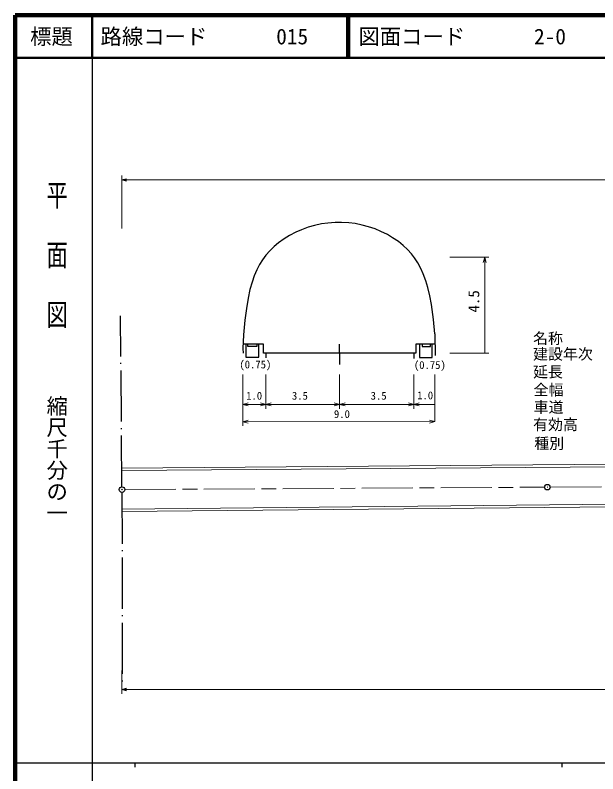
# Model space of a CAD drawing. Units: millimetres, scale not verified. Extents: x 40000 to 680000, y 20000 to 380000.
# Drawn here: x 40000 to 176469, y 202409 to 380000 of the extents above; entities that cross this region are included whole.
import ezdxf
from ezdxf.enums import TextEntityAlignment as Align

# ---------------------------------------------------------------- set-up
doc = ezdxf.new("R2010")
doc.units = ezdxf.units.MM
doc.header["$LTSCALE"] = 1000
doc.linetypes.add('CHAIN', pattern=[18.5, 12, -1.5, 3.5, -1.5])
doc.linetypes.add('LONG_DASHED_DOTTED', pattern=[15.25, 12, -1.5, 0.25, -1.5])
for name, color, linetype, lineweight in [('M-BGD', 7, 'Continuous', 25), ('M-BMK', 2, 'CHAIN', 13), ('M-BMK-LINE', 2, 'LONG_DASHED_DOTTED', 25), ('M-BMK-SRVR', 3, 'Continuous', 25), ('M-OTRS', 6, 'Continuous', 25), ('M-STR-HTXT', 7, 'Continuous', 13), ('M-STR-STR2', 1, 'Continuous', 13), ('M-TTL', 2, 'Continuous', 140), ('M-TTL-BAND', 7, 'Continuous', 25), ('M-TTL-LINE', 7, 'Continuous', 50)]:
    doc.layers.add(name, color=color, linetype=linetype, lineweight=lineweight)
doc.layers.add('M-TTL-TXT', color=7, linetype='Continuous')
doc.styles.add('@ＭＳ ゴシック', font='')
doc.styles.add('ＭＳ ゴシック', font='')
doc.styles.get('@ＭＳ ゴシック').set_extended_font_data('@MS Gothic')
doc.styles.get('ＭＳ ゴシック').set_extended_font_data('MS Gothic')

msp = doc.modelspace()

# ---------------------------------------------------------------- linework, layer by layer
at = {"layer": 'M-BGD'}
for p, q in [((108651, 330355), (107064, 329783)), ((110078, 330765), (108651, 330355)), ((111744, 331126), (110078, 330765)), ((113223, 331345), (111744, 331126)), ((114929, 331481), (113223, 331345)), ((116426, 331496), (114929, 331481)), ((118134, 331395), (116426, 331496)), ((119618, 331204), (118134, 331395)), ((121291, 330874), (119618, 331204)), ((122727, 330490), (121291, 330874)), ((124327, 329946), (122727, 330490)), ((105722, 329196), (104250, 328429)), ((107064, 329783), (105722, 329196)), ((125682, 329382), (124327, 329946)), ((127171, 328641), (125682, 329382)), ((128412, 327911), (127171, 328641)), ((103026, 327678), (101709, 326731)), ((104250, 328429), (103026, 327678)), ((129752, 326987), (128412, 327911)), ((130846, 326104), (129752, 326987)), ((100637, 325829), (99646, 324861)), ((101709, 326731), (100637, 325829)), ((131861, 325153), (130846, 326104)), ((132788, 324139), (131861, 325153)), ((98745, 323830), (97945, 322747)), ((99646, 324861), (98745, 323830)), ((133538, 323180), (132788, 324139)), ((97234, 321599), (96610, 320400)), ((97945, 322747), (97234, 321599)), ((134285, 322053), (133538, 323180)), ((135027, 320699), (134285, 322053)), ((96610, 320400), (95996, 318972)), ((135588, 319462), (135027, 320699)), ((95996, 318972), (95476, 317487)), ((136201, 317807), (135588, 319462)), ((95476, 317487), (94990, 315759)), ((136655, 316283), (136201, 317807)), ((137119, 314316), (136655, 316283)), ((94990, 315759), (94554, 313777)), ((94554, 313777), (94146, 311330)), ((137490, 312294), (137119, 314316)), ((94146, 311330), (93805, 308620)), ((137968, 308765), (137490, 312294)), ((93805, 308620), (93456, 305178)), ((138323, 305388), (137968, 308765)), ((93456, 305178), (93337, 301986)), ((138323, 305388), (138353, 300315)), ((98162, 302974), (93320, 302974)), ((93337, 301986), (93403, 300873)), ((94025, 302974), (94025, 299948)), ((94468, 302451), (94468, 302974)), ((96585, 302451), (94468, 302451)), ((96585, 302974), (96585, 302451)), ((97047, 299948), (97047, 302974)), ((98162, 300877), (98162, 302974)), ((115999, 300877), (115999, 302995)), ((138283, 302986), (133853, 302986)), ((133853, 302986), (133853, 300877)), ((134735, 302986), (134735, 299830)), ((135357, 302986), (135357, 302403)), ((135357, 302403), (137246, 302403)), ((137246, 302403), (137246, 302986)), ((137692, 299830), (137692, 302986)), ((115999, 300877), (98162, 300877)), ((98680, 300877), (98680, 299752)), ((133853, 300877), (115999, 300877)), ((115999, 300877), (115999, 298254)), ((133394, 300877), (133394, 299631)), ((94025, 299948), (97047, 299948)), ((134735, 299830), (137692, 299830))]:
    msp.add_line(p, q, dxfattribs=at)
for radius in [31.3, 25, 18.8, 12.5, 6.3]:
    msp.add_circle((65017, 268939), radius, dxfattribs=at)
for centre in [(65017, 268939), (164644, 269516)]:
    msp.add_ellipse(centre, major_axis=(0, 26.3), ratio=0.987815, dxfattribs=at)
at = {"layer": 'M-BMK'}
for p, q in [((165295, 269522), (263855, 270398)), ((65667, 268942), (163994, 269513))]:
    msp.add_line(p, q, dxfattribs=at)
at = {"layer": 'M-BMK-LINE'}
for p, q in [((65012, 269597), (64691, 309603)), ((65018, 268280), (65050, 223778))]:
    msp.add_line(p, q, dxfattribs=at)
at = {"layer": 'M-BMK-SRVR'}
for centre in [(164644, 269516), (65017, 268939)]:
    msp.add_ellipse(centre, major_axis=(0, 658), ratio=0.987815, dxfattribs=at)
at = {"layer": 'M-OTRS'}
for radius in [49.8, 1.5]:
    msp.add_circle((65017, 268939), radius, dxfattribs=at)
at = {"layer": 'M-STR-HTXT'}
for p, q in [((64977, 330083), (64977, 342432)), ((64977, 341419), (65977, 341703)), ((65977, 341136), (64977, 341419)), ((64977, 341419), (399051, 341419)), ((65257, 341419), (65937, 341622)), ((65937, 341217), (65257, 341419)), ((65417, 341419), (65897, 341541)), ((65897, 341298), (65417, 341419)), ((65657, 341419), (65857, 341460)), ((65857, 341379), (65657, 341419)), ((65857, 341460), (65857, 341379)), ((65897, 341541), (65897, 341298)), ((65937, 341622), (65937, 341217)), ((65977, 341703), (65977, 341136)), ((150968, 323377), (141824, 323377)), ((149618, 322127), (149968, 323377)), ((149968, 300877), (149968, 323377)), ((149968, 323377), (150318, 322127)), ((141824, 300877), (150968, 300877)), ((93322, 295911), (93325, 283839)), ((98684, 287876), (98682, 295913)), ((116002, 287880), (116000, 295917)), ((133397, 287885), (133395, 295922)), ((138288, 284851), (138284, 295880)), ((93324, 288874), (94574, 289224)), ((93324, 288874), (98684, 288876)), ((94574, 288524), (93324, 288874)), ((97433, 289225), (98684, 288876)), ((98684, 288876), (97434, 288525)), ((98684, 288876), (99933, 289226)), ((98684, 288876), (116002, 288880)), ((99934, 288526), (98684, 288876)), ((114752, 289230), (116002, 288880)), ((116002, 288880), (114752, 288530)), ((116002, 288880), (117252, 289231)), ((116002, 288880), (133397, 288885)), ((117252, 288531), (116002, 288880)), ((132147, 289235), (133397, 288885)), ((133397, 288885), (132147, 288535)), ((133397, 288885), (134647, 289235)), ((133397, 288885), (138286, 288886)), ((134647, 288535), (133397, 288885)), ((93325, 284839), (94575, 285190)), ((93325, 284839), (138288, 284851)), ((94575, 284490), (93325, 284839)), ((137037, 285201), (138288, 284851)), ((138288, 284851), (137038, 284501)), ((65021, 226582), (65021, 221133)), ((65021, 222146), (66021, 222429)), ((66021, 221862), (65021, 222146)), ((65021, 222146), (383392, 222146)), ((65301, 222146), (65981, 222348)), ((65981, 221943), (65301, 222146)), ((65461, 222146), (65941, 222267)), ((65941, 222024), (65461, 222146)), ((65701, 222146), (65901, 222186)), ((65901, 222105), (65701, 222146)), ((65901, 222186), (65901, 222105)), ((65941, 222267), (65941, 222024)), ((65981, 222348), (65981, 221943)), ((66021, 222429), (66021, 221862))]:
    msp.add_line(p, q, dxfattribs=at)
at = {"layer": 'M-STR-STR2'}
for p, q in [((367025, 276338), (64977, 273951)), ((64982, 273377), (367032, 275731)), ((366781, 267270), (65020, 264397)), ((65021, 263837), (366764, 266700))]:
    msp.add_line(p, q, dxfattribs=at)
at = {"layer": 'M-TTL'}
for p, q in [((40000, 380000), (40000, 20000)), ((680000, 380000), (40000, 380000))]:
    msp.add_line(p, q, dxfattribs=at)
at = {"layer": 'M-TTL-BAND'}
for p, q in [((58000, 370000), (58000, 20000)), ((40000, 205000), (579000, 205000)), ((68000, 205000), (68000, 204000)), ((168000, 205000), (168000, 204000))]:
    msp.add_line(p, q, dxfattribs=at)
at = {"layer": 'M-TTL-LINE'}
for p, q in [((58000, 380000), (58000, 370000)), ((117750, 380000), (117750, 370000)), ((118250, 380000), (118250, 370000)), ((40000, 370000), (680000, 370000))]:
    msp.add_line(p, q, dxfattribs=at)

# ---------------------------------------------------------------- texts
at = {"layer": 'M-BGD', "style": 'ＭＳ ゴシック'}
for p in [(92513, 296768), (133386, 296647)]:
    msp.add_text('(0.75)', height=1833, dxfattribs=at).set_placement(p, align=Align.BOTTOM_LEFT)
at = {"layer": 'M-STR-HTXT', "style": 'ＭＳ ゴシック'}
msp.add_text('4.5', height=2566, rotation=90, dxfattribs=at).set_placement((149468, 310387), align=Align.BOTTOM_LEFT)
for s, height, p in [('名称', 2566, (161293, 302287)), ('建設年次', 2566, (161293, 298609)), ('延長', 2566, (161293, 294441)), ('全幅', 2566, (161426, 290240)), ('1.0', 1833, (94102, 289443)), ('3.5', 1833, (104817, 289443)), ('3.5', 1833, (123262, 289443)), ('1.0', 1833, (134153, 289531)), ('車道', 2566, (161426, 286183)), ('9.0', 1833, (114656, 285161)), ('有効高', 2566, (161293, 282119)), ('種別', 2566, (161585, 277718))]:
    msp.add_text(s, height=height, dxfattribs=at).set_placement(p, align=Align.BOTTOM_LEFT)
at = {"layer": 'M-TTL-BAND', "style": '@ＭＳ ゴシック', "width": 1.4}
msp.add_text('平  面  図', height=3666, rotation=270, dxfattribs=at).set_placement((49777, 306475), align=Align.MIDDLE_RIGHT)
at = {"layer": 'M-TTL-BAND', "style": '@ＭＳ ゴシック'}
msp.add_text('縮尺千分の一', height=3666, rotation=270, dxfattribs=at).set_placement((49777, 261030), align=Align.MIDDLE_RIGHT)
at = {"layer": 'M-TTL-TXT', "style": 'ＭＳ ゴシック'}
msp.add_text('標題', height=3666, dxfattribs=at).set_placement((48500, 375000), align=Align.MIDDLE_CENTER)
for s, p in [('路線コード', (60000, 375000)), ('015', (101142, 375000)), ('図面コード', (120380, 375000)), ('2-0', (161521, 375000))]:
    msp.add_text(s, height=3666, dxfattribs=at).set_placement(p, align=Align.MIDDLE_LEFT)

doc.saveas('drawing.dxf')
